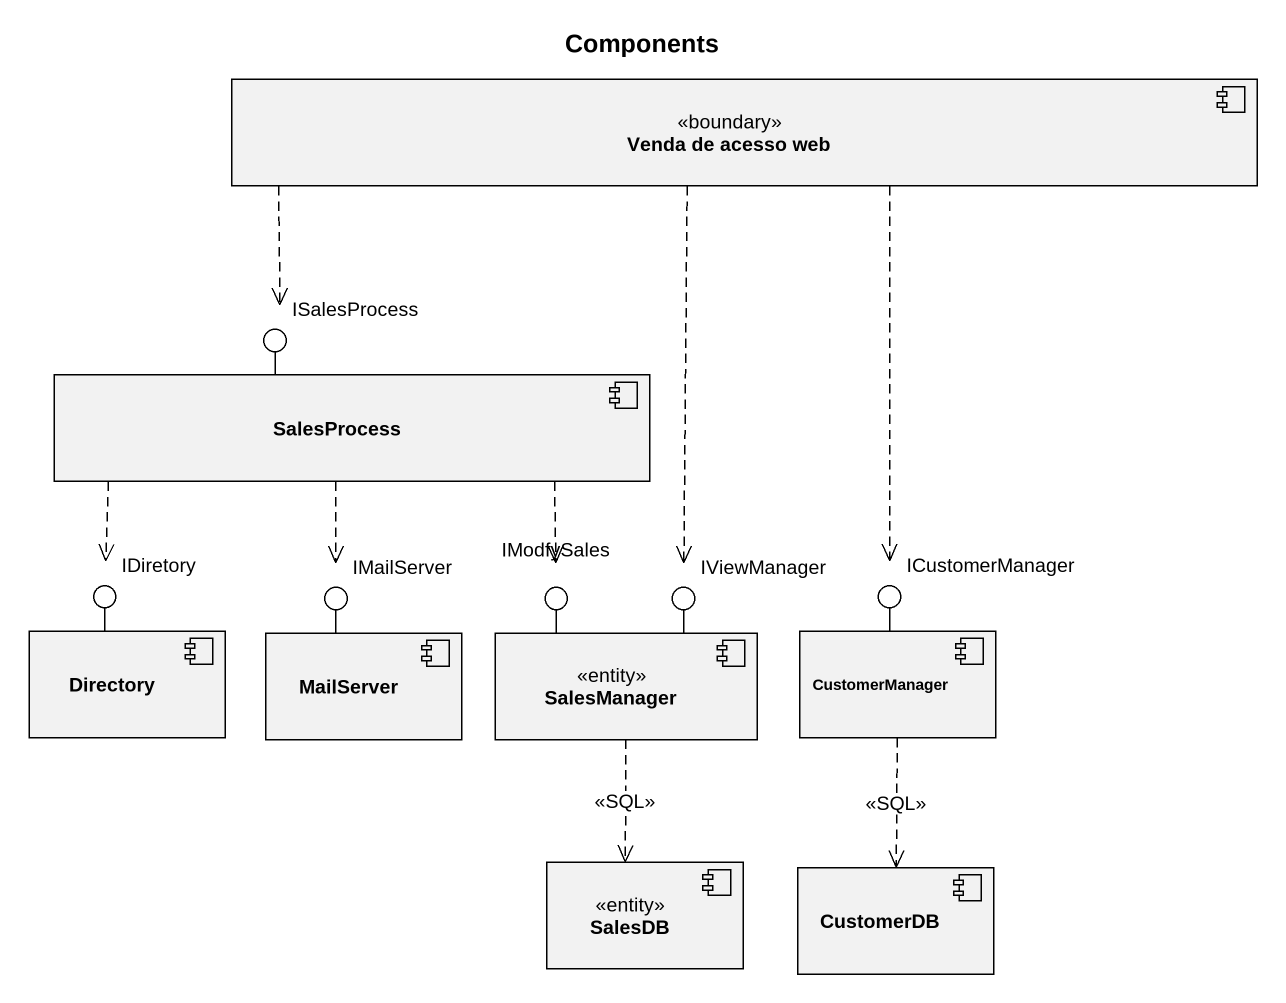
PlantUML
@startuml
title Components
component "Venda de acesso web" as Venda_de_acesso_web <<boundary>>
() ISalesProcess
component SalesProcess
() IDiretory
() IMailServer
() IModfySales
() IViewManager
() ICustomerManager
component Directory
component MailServer
component SalesManager <<entity>>
component CustomerManager
component SalesDB <<entity>>
component CustomerDB
SalesProcess -up- ISalesProcess
Directory -up- IDiretory
MailServer -up- IMailServer
SalesManager -up- IModfySales
SalesManager -up- IViewManager
CustomerManager -up- ICustomerManager
Venda_de_acesso_web .left.> ISalesProcess
Venda_de_acesso_web ..> IViewManager
Venda_de_acesso_web ..> ICustomerManager
SalesProcess ..> IDiretory
SalesProcess ..> IMailServer
SalesProcess ..> IModfySales
SalesManager ..> SalesDB : <<SQL>>
CustomerManager ..> CustomerDB : <<SQL>>
@enduml
